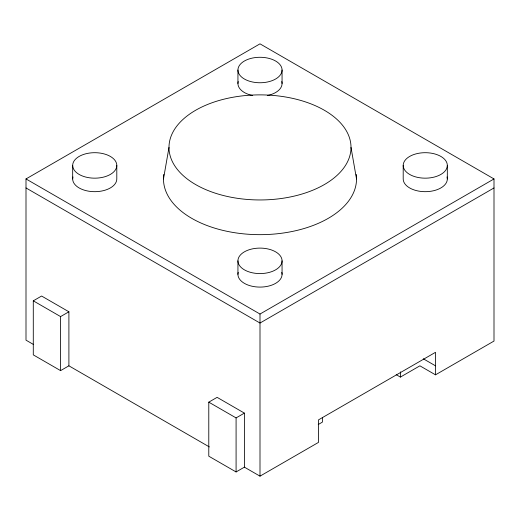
<?xml version="1.0" encoding="UTF-8"?>
<svg xmlns="http://www.w3.org/2000/svg" width="520" height="520" viewBox="0 0 520 520"><rect width="100%" height="100%" fill="white"/><g stroke="black" fill="none" stroke-linecap="round" stroke-linejoin="round"><path stroke-width="0.78" d="M163.482 178.939L168.994 147.413M33.462 344.468L26 340.158L26 178.939L260 43.843L494 178.939L494 341.062L435.5 374.835L419.9 365.826L400.4 377.084L396.201 374.66M68.9 365.826L60.587 370.63L33.287 354.868L33.287 300.827L41.6 296.03L68.9 311.786L68.9 365.826L209.372 446.934M33.287 300.827L60.587 316.589L68.9 311.786M26 178.939L260 314.041L494 178.939M494 187.947L260 323.043L26 187.947M244.4 467.155L236.087 471.952L208.786 456.19L208.786 402.155L217.1 397.351L244.4 413.114L244.4 467.155L260 476.157L318.5 442.384L318.5 419.868L435.5 352.32L435.5 374.835M208.786 402.155L236.087 417.911L244.4 413.114M318.221 424.535L322.4 422.116L322.4 417.619M423.293 358.781L435.5 365.826M351.007 147.413A91.007 52.54 0 0 1 214.5 192.92A91.007 52.54 0 0 1 214.5 101.913A91.007 52.54 0 0 1 351.007 147.413L356.519 178.939M447.324 165.431A22.061 12.74 0 0 1 414.232 176.462A22.061 12.74 0 0 1 414.232 154.401A22.061 12.74 0 0 1 447.324 165.431L447.324 178.939M403.201 165.431L403.201 178.939A22.061 12.74 0 0 0 426.991 191.639A22.061 12.74 0 0 0 447.05 176.943M400.4 371.832L400.4 377.084M282.061 70.018A22.061 12.74 0 0 1 248.969 81.049A22.061 12.74 0 0 1 248.969 58.988A22.061 12.74 0 0 1 282.061 70.018L282.061 83.525M282.061 260.839A22.061 12.74 0 0 1 248.969 271.875A22.061 12.74 0 0 1 248.969 249.808A22.061 12.74 0 0 1 282.061 260.839L282.061 274.352M260 314.041L260 476.157M237.939 70.018L237.939 83.525M237.939 260.839L237.939 274.352M236.087 417.911L236.087 471.952M116.799 165.431A22.061 12.74 0 0 1 83.707 176.462A22.061 12.74 0 0 1 83.707 154.401A22.061 12.74 0 0 1 116.799 165.431L116.799 178.939A22.061 12.74 0 0 1 93.009 191.639A22.061 12.74 0 0 1 72.95 176.943M72.677 165.431L72.677 178.939M60.587 316.589L60.587 370.63M356.194 174.35A96.519 55.725 0 0 1 260 234.663A96.519 55.725 0 0 1 163.806 174.35M281.788 81.536A22.061 12.74 0 0 1 267.28 95.55M252.72 95.55A22.061 12.74 0 0 1 238.212 81.536M281.788 272.356A22.061 12.74 0 0 1 260 287.092A22.061 12.74 0 0 1 238.212 272.356"/></g></svg>
